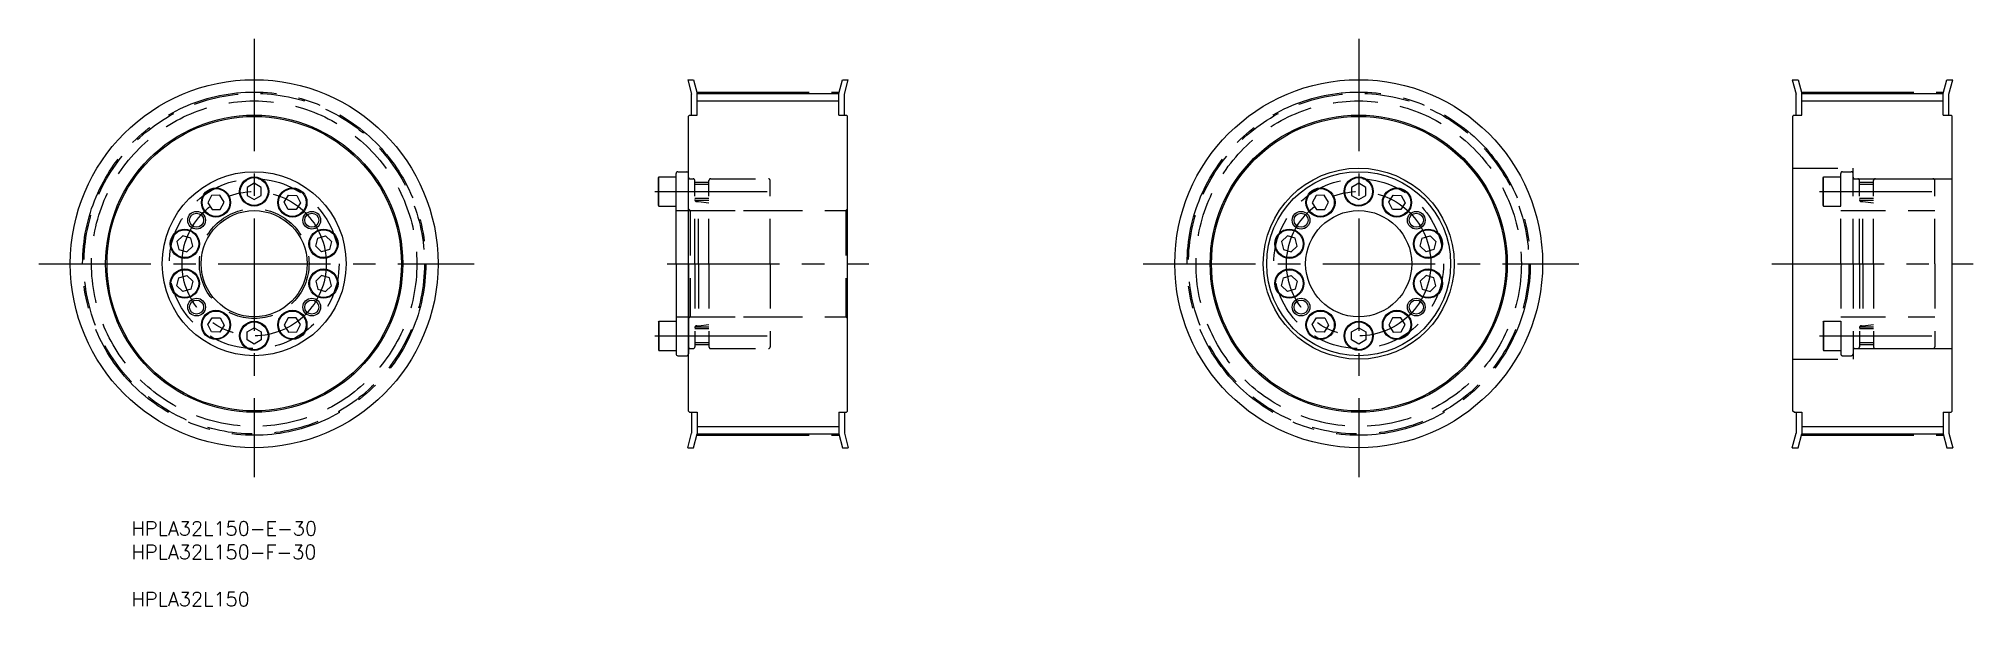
# Model space of a CAD drawing. Extents: x -11 to 536, y 5 to 166.
import ezdxf

# ---------------------------------------------------------------- set-up
doc = ezdxf.new("R2010")
doc.units = 0
doc.linetypes.add('CENTER', pattern=[50.8, 31.75, -6.35, 6.35, -6.35])
doc.linetypes.add('DASHED', pattern=[19.05, 12.7, -6.35])
doc.layers.get('0').update_dxf_attribs({"linetype": 'CONTINUOUS'})
doc.layers.add('CENTER', color=1, linetype='CENTER')
doc.styles.add('MISUMI', font='txt.shx')

# ---------------------------------------------------------------- blocks, each defined once
blk = doc.blocks.new('*U7')
at = {"color": 7, "linetype": 'CONTINUOUS', "style": 'MISUMI'}
for s, p in [('HPLA32L150-E-30', (15.05, 25.31)), ('HPLA32L150-F-30', (15.05, 18.65)), ('HPLA32L150', (15.05, 5.31))]:
    blk.add_text(s, height=4, dxfattribs=at).set_placement(p)

msp = doc.modelspace()

# ---------------------------------------------------------------- linework, layer by layer
at = {"color": 7, "linetype": 'CONTINUOUS'}
for p, q in [((172.33, 154.14), (173.43, 150.06)), ((172.33, 154.14), (173.99, 154.14)), ((173.99, 154.14), (175.03, 150.27)), ((215.03, 150.27), (216.06, 154.14)), ((216.06, 154.14), (217.72, 154.14)), ((216.63, 150.06), (217.72, 154.14)), ((484.66, 154.14), (485.75, 150.06)), ((484.66, 154.14), (486.31, 154.14)), ((486.31, 154.14), (487.35, 150.27)), ((527.35, 150.27), (528.39, 154.14)), ((528.39, 154.14), (530.04, 154.14)), ((528.95, 150.06), (530.04, 154.14)), ((173.43, 144.14), (173.43, 150.06)), ((175.03, 144.14), (175.03, 150.27)), ((175.03, 150.27), (215.03, 150.27)), ((215.03, 144.14), (215.03, 150.27)), ((216.63, 144.14), (216.63, 150.06)), ((485.75, 144.14), (485.75, 150.06)), ((487.35, 144.14), (487.35, 150.27)), ((487.35, 150.27), (527.35, 150.27)), ((527.35, 144.14), (527.35, 150.27)), ((528.95, 144.14), (528.95, 150.06)), ((172.83, 144.14), (172.53, 143.84)), ((172.53, 60.44), (172.53, 143.84)), ((172.83, 144.14), (175.03, 144.14)), ((215.03, 144.14), (217.23, 144.14)), ((217.23, 144.14), (217.53, 143.84)), ((217.53, 60.44), (217.53, 143.84)), ((485.15, 144.14), (484.85, 143.84)), ((484.85, 60.44), (484.85, 143.84)), ((485.15, 144.14), (487.35, 144.14)), ((527.35, 144.14), (529.55, 144.14)), ((529.55, 144.14), (529.85, 143.84)), ((529.85, 60.44), (529.85, 143.84)), ((164.03, 126.47), (164.14, 126.67)), ((164.03, 118.62), (164.03, 126.47)), ((164.14, 118.42), (164.14, 126.67)), ((164.14, 126.67), (169.03, 126.67)), ((169.03, 102.14), (169.03, 127.64)), ((169.03, 118.42), (169.03, 126.67)), ((169.53, 128.14), (172.03, 128.14)), ((172.53, 102.14), (172.53, 127.64)), ((37.69, 121.4), (36.61, 119.36)), ((40, 121.48), (37.69, 121.4)), ((41.23, 119.53), (40, 121.48)), ((49.73, 124.85), (47.73, 123.7)), ((47.73, 123.7), (47.73, 121.39)), ((47.73, 121.39), (49.73, 120.24)), ((51.73, 123.7), (49.73, 124.85)), ((49.73, 120.24), (51.73, 121.39)), ((51.73, 121.39), (51.73, 123.7)), ((58.23, 119.53), (59.45, 121.48)), ((59.45, 121.48), (61.76, 121.4)), ((61.76, 121.4), (62.85, 119.36)), ((169.03, 120.04), (169.03, 125.04)), ((350.02, 121.4), (348.93, 119.36)), ((352.32, 121.48), (350.02, 121.4)), ((353.55, 119.53), (352.32, 121.48)), ((362.05, 124.85), (360.05, 123.7)), ((360.05, 123.7), (360.05, 121.39)), ((360.05, 121.39), (362.05, 120.24)), ((364.05, 123.7), (362.05, 124.85)), ((362.05, 120.24), (364.05, 121.39)), ((364.05, 121.39), (364.05, 123.7)), ((370.55, 119.53), (371.78, 121.48)), ((371.78, 121.48), (374.08, 121.4)), ((374.08, 121.4), (375.17, 119.36)), ((36.61, 119.36), (37.83, 117.41)), ((37.83, 117.41), (40.14, 117.49)), ((40.14, 117.49), (41.23, 119.53)), ((59.31, 117.49), (58.23, 119.53)), ((61.62, 117.41), (59.31, 117.49)), ((62.85, 119.36), (61.62, 117.41)), ((164.03, 118.62), (164.14, 118.42)), ((164.14, 118.42), (169.03, 118.42)), ((169.03, 114.89), (169.03, 114.89)), ((348.93, 119.36), (350.16, 117.41)), ((350.16, 117.41), (352.46, 117.49)), ((352.46, 117.49), (353.55, 119.53)), ((371.64, 117.49), (370.55, 119.53)), ((373.95, 117.41), (371.64, 117.49)), ((375.17, 119.36), (373.95, 117.41)), ((29.56, 110.01), (27.9, 108.4)), ((31.78, 109.37), (29.56, 110.01)), ((67.68, 109.37), (69.9, 110.01)), ((69.9, 110.01), (71.56, 108.4)), ((341.88, 110.01), (340.22, 108.4)), ((344.1, 109.37), (341.88, 110.01)), ((380, 109.37), (382.22, 110.01)), ((382.22, 110.01), (383.88, 108.4)), ((27.9, 108.4), (28.46, 106.16)), ((28.46, 106.16), (30.68, 105.53)), ((30.68, 105.53), (32.34, 107.13)), ((32.34, 107.13), (31.78, 109.37)), ((67.12, 107.13), (67.68, 109.37)), ((68.78, 105.53), (67.12, 107.13)), ((71, 106.16), (68.78, 105.53)), ((71.56, 108.4), (71, 106.16)), ((169.03, 108.52), (169.03, 108.52)), ((340.22, 108.4), (340.78, 106.16)), ((340.78, 106.16), (343, 105.53)), ((343, 105.53), (344.66, 107.13)), ((344.66, 107.13), (344.1, 109.37)), ((379.44, 107.13), (380, 109.37)), ((381.1, 105.53), (379.44, 107.13)), ((383.32, 106.16), (381.1, 105.53)), ((383.88, 108.4), (383.32, 106.16)), ((28.46, 98.13), (30.68, 98.76)), ((30.68, 98.76), (32.34, 97.16)), ((68.78, 98.76), (67.12, 97.16)), ((71, 98.13), (68.78, 98.76)), ((169.03, 102.14), (169.03, 76.64)), ((172.53, 102.14), (172.53, 76.64)), ((340.78, 98.13), (343, 98.76)), ((343, 98.76), (344.66, 97.16)), ((381.1, 98.76), (379.44, 97.16)), ((383.32, 98.13), (381.1, 98.76)), ((27.9, 95.88), (28.46, 98.13)), ((29.56, 94.28), (27.9, 95.88)), ((31.78, 94.92), (29.56, 94.28)), ((32.34, 97.16), (31.78, 94.92)), ((67.12, 97.16), (67.68, 94.92)), ((67.68, 94.92), (69.9, 94.28)), ((69.9, 94.28), (71.56, 95.88)), ((71.56, 95.88), (71, 98.13)), ((340.22, 95.88), (340.78, 98.13)), ((341.88, 94.28), (340.22, 95.88)), ((344.1, 94.92), (341.88, 94.28)), ((344.66, 97.16), (344.1, 94.92)), ((379.44, 97.16), (380, 94.92)), ((380, 94.92), (382.22, 94.28)), ((382.22, 94.28), (383.88, 95.88)), ((383.88, 95.88), (383.32, 98.13)), ((36.61, 84.92), (37.83, 86.88)), ((37.69, 82.89), (36.61, 84.92)), ((40, 82.81), (37.69, 82.89)), ((37.83, 86.88), (40.14, 86.8)), ((41.23, 84.76), (40, 82.81)), ((40.14, 86.8), (41.23, 84.76)), ((47.73, 82.9), (49.73, 84.05)), ((47.73, 80.59), (47.73, 82.9)), ((49.73, 84.05), (51.73, 82.9)), ((51.73, 82.9), (51.73, 80.59)), ((59.31, 86.8), (58.23, 84.76)), ((58.23, 84.76), (59.45, 82.81)), ((61.62, 86.88), (59.31, 86.8)), ((59.45, 82.81), (61.76, 82.89)), ((62.85, 84.92), (61.62, 86.88)), ((61.76, 82.89), (62.85, 84.92)), ((164.03, 85.67), (164.14, 85.87)), ((164.03, 85.67), (164.03, 77.82)), ((164.14, 85.87), (164.14, 77.62)), ((164.14, 85.87), (169.03, 85.87)), ((169.03, 85.87), (169.03, 77.62)), ((169.03, 84.24), (169.03, 79.24)), ((348.93, 84.92), (350.16, 86.88)), ((350.02, 82.89), (348.93, 84.92)), ((352.32, 82.81), (350.02, 82.89)), ((350.16, 86.88), (352.46, 86.8)), ((353.55, 84.76), (352.32, 82.81)), ((352.46, 86.8), (353.55, 84.76)), ((360.05, 82.9), (362.05, 84.05)), ((360.05, 80.59), (360.05, 82.9)), ((362.05, 84.05), (364.05, 82.9)), ((364.05, 82.9), (364.05, 80.59)), ((371.64, 86.8), (370.55, 84.76)), ((370.55, 84.76), (371.78, 82.81)), ((373.95, 86.88), (371.64, 86.8)), ((371.78, 82.81), (374.08, 82.89)), ((375.17, 84.92), (373.95, 86.88)), ((374.08, 82.89), (375.17, 84.92)), ((49.73, 79.44), (47.73, 80.59)), ((51.73, 80.59), (49.73, 79.44)), ((164.03, 77.82), (164.14, 77.62)), ((164.14, 77.62), (169.03, 77.62)), ((362.05, 79.44), (360.05, 80.59)), ((364.05, 80.59), (362.05, 79.44)), ((169.53, 76.14), (172.03, 76.14)), ((172.83, 60.14), (172.53, 60.44)), ((217.23, 60.14), (217.53, 60.44)), ((485.15, 60.14), (484.85, 60.44)), ((529.55, 60.14), (529.85, 60.44)), ((172.83, 60.14), (175.03, 60.14)), ((173.43, 60.14), (173.43, 54.23)), ((175.03, 60.14), (175.03, 54.01)), ((215.03, 60.14), (217.23, 60.14)), ((215.03, 60.14), (215.03, 54.01)), ((216.63, 60.14), (216.63, 54.23)), ((485.15, 60.14), (487.35, 60.14)), ((485.75, 60.14), (485.75, 54.23)), ((487.35, 60.14), (487.35, 54.01)), ((527.35, 60.14), (529.55, 60.14)), ((527.35, 60.14), (527.35, 54.01)), ((528.95, 60.14), (528.95, 54.23)), ((172.33, 50.14), (173.43, 54.23)), ((172.33, 50.14), (173.99, 50.14)), ((173.99, 50.14), (175.03, 54.01)), ((175.03, 54.01), (215.03, 54.01)), ((215.03, 54.01), (216.06, 50.14)), ((216.06, 50.14), (217.72, 50.14)), ((216.63, 54.23), (217.72, 50.14)), ((484.66, 50.14), (485.75, 54.23)), ((484.66, 50.14), (486.31, 50.14)), ((486.31, 50.14), (487.35, 54.01)), ((487.35, 54.01), (527.35, 54.01)), ((527.35, 54.01), (528.39, 50.14)), ((528.39, 50.14), (530.04, 50.14)), ((528.95, 54.23), (530.04, 50.14))]:
    msp.add_line(p, q, dxfattribs=at)
at = {"color": 3, "linetype": 'CONTINUOUS'}
for p, q in [((175.03, 148.14), (215.03, 148.14)), ((487.35, 148.14), (527.35, 148.14)), ((175.03, 56.14), (215.03, 56.14)), ((487.35, 56.14), (527.35, 56.14))]:
    msp.add_line(p, q, dxfattribs=at)
at = {"color": 3, "linetype": 'DASHED'}
for p, q in [((172.94, 126.14), (173.83, 126.14)), ((178.83, 126.14), (195.13, 126.14)), ((484.85, 129.14), (501.85, 129.14)), ((493.35, 126.47), (493.47, 126.67)), ((493.35, 118.62), (493.35, 126.47)), ((493.47, 118.42), (493.47, 126.67)), ((493.47, 126.67), (498.35, 126.67)), ((498.35, 102.14), (498.35, 127.64)), ((498.35, 118.42), (498.35, 126.67)), ((498.85, 128.14), (501.35, 128.14)), ((501.85, 126.14), (501.85, 129.14)), ((501.85, 102.14), (501.85, 127.64)), ((501.85, 126.14), (529.85, 126.14)), ((502.26, 126.14), (503.15, 126.14)), ((508.15, 126.14), (524.45, 126.14)), ((174.33, 102.14), (174.33, 125.64)), ((178.33, 125.04), (174.33, 125.04)), ((178.33, 124.54), (174.33, 124.54)), ((178.33, 120.54), (174.33, 120.54)), ((178.33, 102.14), (178.33, 125.64)), ((195.63, 102.14), (195.63, 125.64)), ((498.35, 120.04), (498.35, 125.04)), ((503.65, 102.14), (503.65, 125.64)), ((507.65, 125.04), (503.65, 125.04)), ((507.65, 124.54), (503.65, 124.54)), ((507.65, 120.54), (503.65, 120.54)), ((507.65, 102.14), (507.65, 125.64)), ((524.95, 102.14), (524.95, 125.64)), ((169.03, 117.14), (195.63, 117.14)), ((172.53, 117.64), (173.03, 117.14)), ((173.03, 117.14), (173.03, 87.14)), ((173.03, 117.14), (217.03, 117.14)), ((178.33, 120.04), (174.33, 120.04)), ((174.93, 119.67), (175.33, 119.67)), ((175.33, 102.14), (175.33, 119.67)), ((175.33, 119.67), (178.33, 119.33)), ((217.53, 117.64), (217.03, 117.14)), ((217.03, 117.14), (217.03, 87.14)), ((493.35, 118.62), (493.47, 118.42)), ((493.47, 118.42), (498.35, 118.42)), ((498.35, 117.14), (524.95, 117.14)), ((498.35, 114.89), (498.35, 114.89)), ((507.65, 120.04), (503.65, 120.04)), ((504.25, 119.67), (504.65, 119.67)), ((504.65, 102.14), (504.65, 119.67)), ((504.65, 119.67), (507.65, 119.33)), ((498.35, 108.52), (498.35, 108.52)), ((174.33, 102.14), (174.33, 78.64)), ((175.33, 102.14), (175.33, 84.62)), ((178.33, 102.14), (178.33, 78.64)), ((195.63, 102.14), (195.63, 78.64)), ((498.35, 102.14), (498.35, 76.64)), ((501.85, 102.14), (501.85, 76.64)), ((503.65, 102.14), (503.65, 78.64)), ((504.65, 102.14), (504.65, 84.62)), ((507.65, 102.14), (507.65, 78.64)), ((524.95, 102.14), (524.95, 78.64)), ((169.03, 87.14), (195.63, 87.14)), ((172.53, 86.64), (173.03, 87.14)), ((173.03, 87.14), (217.03, 87.14)), ((178.33, 84.24), (174.33, 84.24)), ((178.33, 83.74), (174.33, 83.74)), ((174.93, 84.62), (175.33, 84.62)), ((175.33, 84.62), (178.33, 84.96)), ((217.53, 86.64), (217.03, 87.14)), ((493.35, 85.67), (493.47, 85.87)), ((493.35, 85.67), (493.35, 77.82)), ((493.47, 85.87), (493.47, 77.62)), ((493.47, 85.87), (498.35, 85.87)), ((498.35, 87.14), (524.95, 87.14)), ((498.35, 85.87), (498.35, 77.62)), ((498.35, 84.24), (498.35, 79.24)), ((507.65, 84.24), (503.65, 84.24)), ((507.65, 83.74), (503.65, 83.74)), ((504.25, 84.62), (504.65, 84.62)), ((504.65, 84.62), (507.65, 84.96)), ((172.94, 78.14), (173.83, 78.14)), ((178.33, 79.74), (174.33, 79.74)), ((178.33, 79.24), (174.33, 79.24)), ((178.83, 78.14), (195.13, 78.14)), ((493.35, 77.82), (493.47, 77.62)), ((493.47, 77.62), (498.35, 77.62)), ((501.85, 78.14), (501.85, 75.14)), ((501.85, 78.14), (529.85, 78.14)), ((502.26, 78.14), (503.15, 78.14)), ((507.65, 79.74), (503.65, 79.74)), ((507.65, 79.24), (503.65, 79.24)), ((508.15, 78.14), (524.45, 78.14)), ((484.85, 75.14), (501.85, 75.14)), ((498.85, 76.14), (501.35, 76.14))]:
    msp.add_line(p, q, dxfattribs=at)
at = {"color": 7, "linetype": 'CONTINUOUS'}
for centre, radius in [((49.73, 102.14), 52), ((362.05, 102.14), 52), ((49.73, 102.14), 42), ((49.73, 102.14), 41.62), ((362.05, 102.14), 42), ((362.05, 102.14), 41.62), ((49.73, 102.14), 26), ((49.73, 122.54), 4.12), ((49.73, 122.54), 3.92), ((362.05, 102.14), 27), ((362.05, 102.14), 26), ((362.05, 122.54), 4.12), ((362.05, 122.54), 3.92), ((38.92, 119.44), 4.12), ((38.92, 119.44), 3.92), ((60.54, 119.44), 4.12), ((60.54, 119.44), 3.92), ((351.24, 119.44), 4.12), ((351.24, 119.44), 3.92), ((372.86, 119.44), 4.12), ((372.86, 119.44), 3.92), ((33.44, 114.42), 2), ((49.73, 102.14), 15), ((66.02, 114.42), 2), ((345.76, 114.42), 2.5), ((345.76, 114.42), 2), ((362.05, 102.14), 15), ((378.34, 114.42), 2.5), ((378.34, 114.42), 2), ((30.12, 107.77), 4.12), ((30.12, 107.77), 3.92), ((69.34, 107.77), 4.12), ((69.34, 107.77), 3.92), ((342.44, 107.77), 4.12), ((342.44, 107.77), 3.92), ((381.66, 107.77), 4.12), ((381.66, 107.77), 3.92), ((30.12, 96.52), 4.12), ((30.12, 96.52), 3.92), ((69.34, 96.52), 4.12), ((69.34, 96.52), 3.92), ((342.44, 96.52), 4.12), ((342.44, 96.52), 3.92), ((381.66, 96.52), 4.12), ((381.66, 96.52), 3.92), ((33.44, 89.87), 2), ((38.92, 84.84), 4.12), ((38.92, 84.84), 3.92), ((60.54, 84.84), 4.12), ((60.54, 84.84), 3.92), ((66.02, 89.87), 2), ((345.76, 89.87), 2.5), ((345.76, 89.87), 2), ((351.24, 84.84), 4.12), ((351.24, 84.84), 3.92), ((372.86, 84.84), 4.12), ((372.86, 84.84), 3.92), ((378.34, 89.87), 2.5), ((378.34, 89.87), 2), ((49.73, 81.74), 4.12), ((49.73, 81.74), 3.92), ((362.05, 81.74), 4.12), ((362.05, 81.74), 3.92)]:
    msp.add_circle(centre, radius, dxfattribs=at)
at = {"color": 3, "linetype": 'DASHED'}
for centre, radius in [((49.73, 102.14), 48.13), ((49.73, 102.14), 46), ((362.05, 102.14), 48.13), ((362.05, 102.14), 46), ((49.73, 102.14), 24), ((362.05, 102.14), 24), ((49.73, 102.14), 15.5)]:
    msp.add_circle(centre, radius, dxfattribs=at)
at = {"color": 3}
for centre in [(33.44, 114.42), (66.02, 114.42), (33.44, 89.87), (66.02, 89.87)]:
    msp.add_circle(centre, 2.5, dxfattribs=at)
at = {"color": 7, "linetype": 'CONTINUOUS'}
for centre, start, end in [((169.53, 127.64), 90, 180.0009), ((172.03, 127.64), 0, 90), ((169.53, 76.64), 179.9991, 270), ((172.03, 76.64), 270, 0)]:
    msp.add_arc(centre, 0.5, start, end, dxfattribs=at)
at = {"color": 3, "linetype": 'DASHED'}
for centre, radius, start, end in [((172.94, 126.55), 0.41, 180, 270), ((173.83, 125.64), 0.5, 0, 90), ((178.83, 125.64), 0.5, 90, 180), ((195.13, 125.64), 0.5, 0, 90), ((498.85, 127.64), 0.5, 90, 180.0009), ((501.35, 127.64), 0.5, 0, 90), ((502.26, 126.55), 0.41, 180, 270), ((503.15, 125.64), 0.5, 0, 90), ((508.15, 125.64), 0.5, 90, 180), ((524.45, 125.64), 0.5, 0, 90), ((174.93, 120.27), 0.6, 180, 270), ((504.25, 120.27), 0.6, 180, 270), ((174.93, 84.02), 0.6, 90, 180), ((504.25, 84.02), 0.6, 90, 180), ((172.94, 77.73), 0.41, 90, 180), ((173.83, 78.64), 0.5, 270, 0), ((178.83, 78.64), 0.5, 180, 270), ((195.13, 78.64), 0.5, 270, 0), ((498.85, 76.64), 0.5, 179.9991, 270), ((501.35, 76.64), 0.5, 270, 0), ((502.26, 77.73), 0.41, 90, 180), ((503.15, 78.64), 0.5, 270, 0), ((508.15, 78.64), 0.5, 180, 270), ((524.45, 78.64), 0.5, 270, 0)]:
    msp.add_arc(centre, radius, start, end, dxfattribs=at)
at = {"layer": 'CENTER', "color": 1, "linetype": 'CENTER'}
for p, q in [((49.73, 165.72), (49.73, 41.79)), ((362.05, 165.72), (362.05, 41.79)), ((174.92, 150.65), (215.13, 150.65)), ((487.25, 150.65), (527.45, 150.65)), ((163.03, 122.54), (196.63, 122.54)), ((492.35, 122.54), (525.95, 122.54)), ((-11.21, 102.14), (111.97, 102.14)), ((166.53, 102.14), (223.53, 102.14)), ((301.12, 102.14), (424.29, 102.14)), ((478.85, 102.14), (535.85, 102.14)), ((163.03, 81.74), (196.63, 81.74)), ((492.35, 81.74), (525.95, 81.74)), ((174.92, 53.63), (215.13, 53.63)), ((487.25, 53.63), (527.45, 53.63))]:
    msp.add_line(p, q, dxfattribs=at)
for centre, radius in [((49.73, 102.14), 48.51), ((362.05, 102.14), 48.51), ((49.73, 102.14), 20.4), ((362.05, 102.14), 20.4)]:
    msp.add_circle(centre, radius, dxfattribs=at)

# ---------------------------------------------------------------- block references
at = {"color": 7, "linetype": 'CONTINUOUS'}
msp.add_blockref('*U7', (0, 0), dxfattribs=at)

doc.saveas('drawing.dxf')
